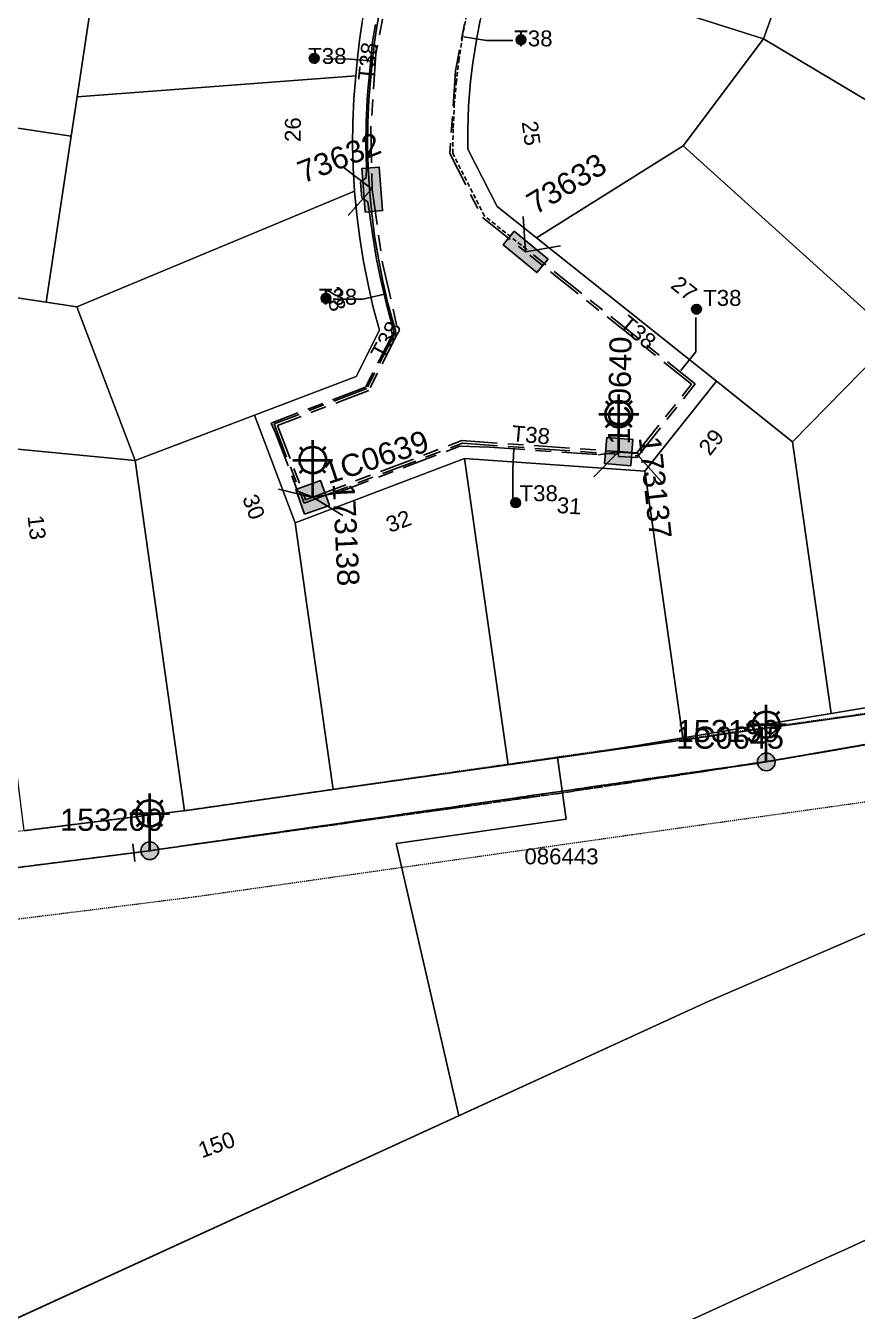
# Model space of a CAD drawing. Header units: metres. Extents: x 300268 to 302887, y 6172399 to 6173904.
# Drawn here: x 301099.6 to 301193.7, y 6173264.3 to 6173409.7 of the extents above; entities that cross this region are included whole.
import ezdxf
from ezdxf.enums import TextEntityAlignment as Align

# ---------------------------------------------------------------- set-up
doc = ezdxf.new("R2010")
doc.units = ezdxf.units.M
for name, pattern in [('Cable Exist OH', [1, 1, 0]), ('Cable Exist UG', [8.2, 4, -1.2, 1.8, -1.2]), ('DASHED', [0.75, 0.5, -0.25]), ('HIDDEN', [0.375, 0.25, -0.125]), ('HIDDEN2', [0.1875, 0.125, -0.0625])]:
    doc.linetypes.add(name, pattern=pattern)
doc.layers.get('0').update_dxf_attribs({"color": 6})
for name, color, linetype, lineweight in [('Cadastre Land Parcels_SP_EXT', 9, 'Continuous', 5), ('Cadastre Other Property_SP_EXT', 9, 'HIDDEN', 5), ('Cadastre Roads_SP_EXT', 9, 'Continuous', 5)]:
    doc.layers.add(name, color=color, linetype=linetype, lineweight=lineweight)
for name, color, linetype in [('Duct_SP_EXT', 7, 'Continuous'), ('Equip_LV_NEW', 2, 'Continuous'), ('Equip_SP_SL_EXT', 7, 'Continuous'), ('Mains_HV_EXT', 7, 'Continuous'), ('Mains_LV_EXT', 7, 'Continuous'), ('Mains_SL_EXT', 7, 'Continuous'), ('Mains_TR_EXT', 7, 'Continuous'), ('OH_Details_SP_MISC', 7, 'Continuous'), ('SupportsOH_SP_TR_HV_LV_SL_EXT', 7, 'Continuous'), ('SupportsUG_SP_LV_EXT', 7, 'Continuous'), ('SupportsUG_SP_LV_SL_EXT', 7, 'Continuous'), ('Trench_SP_EXT', 7, 'Continuous')]:
    doc.layers.add(name, color=color, linetype=linetype)
doc.layers.add('UNKNOWN_FEATURES', color=1, linetype='DASHED', plot=False)
doc.styles.add('COLUMN_LABEL', font='arial.ttf')
doc.styles.add('iecARIAL', font='arial.ttf', dxfattribs={"height": 2})
doc.styles.add('POLE_LABEL', font='arial.ttf')
doc.styles.get("Standard").update_dxf_attribs({"font": 'arial.ttf'})

# ---------------------------------------------------------------- blocks, each defined once
blk = doc.blocks.new('COLUMN_EXT')
blk.add_hatch(color=256).paths.add_polyline_path([(-1.49, 1.48), (-1.49, -1.49), (1.48, -1.49), (1.48, 1.48)])
blk.add_lwpolyline([(-1.49, -1.49), (1.48, -1.49), (1.48, 1.48), (-1.49, 1.48)], close=True)
for tag, height, style, flags, p in [('ASSET_NUM', 2.5, 'COLUMN_LABEL', 8, (2, 2)), ('STRUCTURE_PLANT_NUMBER', 0.2, 'POLE_LABEL', 9, (1.81, 0.03)), ('STREET_CODE', 0.2, 'COLUMN_LABEL', 9, (1.81, -0.2))]:
    blk.add_attdef(tag, text='', height=height, dxfattribs=dict(style=style, flags=flags)).set_placement(p, align=Align.MIDDLE_LEFT)
at = {"flags": 9}
for tag, p in [('COLUMN_TYPE', (1.81, -0.4)), ('OWNED_BY', (1.81, -0.6)), ('STATE', (1.81, -0.8)), ('USAGE', (1.81, -1)), ('LEGEND', (1.81, -1.2)), ('LOCATION', (1.81, -1.4)), ('STREETNAME', (1.81, -1.6)), ('SUBURB', (1.81, -1.8)), ('NOTES', (1.81, -2))]:
    blk.add_attdef(tag, text='', height=0.2, dxfattribs=at).set_placement(p, align=Align.MIDDLE_LEFT)
at = {"flags": 1}
blk.add_attdef('Z', (1.81, -2.35), '', height=0.2, dxfattribs=at)
blk = doc.blocks.new('PILLAR_EXT')
blk.add_hatch(color=256).paths.add_polyline_path([(-2.475, 0.99), (-2.475, -0.99), (2.475, -0.99), (2.475, 0.99)])
blk.add_lwpolyline([(-2.475, -0.99), (2.475, -0.99), (2.475, 0.99), (-2.475, 0.99)], close=True)
at = {"style": 'iecARIAL', "flags": 8}
blk.add_attdef('ASSET_NUM', (1.5, 3.5), '', height=2.5, dxfattribs=at)
for tag, p, flags in [('OWNED_BY', (0, -0.2), 9), ('STATE', (0, -0.4), 9), ('SUPPORT_TYPE', (0, -0.6), 9), ('USAGE', (0, -0.8), 9), ('LEGEND', (0, -1), 9), ('LOCATION', (0, -1.2), 9), ('NOTES', (0, -1.4), 9), ('PARENT', (0, -1.6), 9), ('STREETNAME', (0, -1.8), 9), ('SUBURB', (0, -2), 1)]:
    blk.add_attdef(tag, p, '', height=0.2, dxfattribs=dict(flags=flags))
blk = doc.blocks.new('SL_LANTERN_EXT')
at = {"lineweight": 40}
for p, q in [((0, 1.97), (0, 6.47)), ((-1.46, 5.68), (-1.06, 5.28)), ((1.46, 5.68), (1.06, 5.28)), ((-2.25, 4.22), (2.25, 4.22)), ((-1.46, 2.76), (-1.06, 3.16)), ((1.46, 2.76), (1.06, 3.16)), ((0, 0), (0, 2.72))]:
    blk.add_line(p, q, dxfattribs=at)
blk.add_circle((0, 4.22), 1.5, dxfattribs=at)
at = {"style": 'iecARIAL', "flags": 8}
blk.add_attdef('ASSET_NUM', (1.5, 1.5), '', height=2.5, dxfattribs=at)
for tag, p, height, flags in [('OPERATING_VOLTAGE', (0.98, -1.65), 0.2, 9), ('CONSTRUCTED_VOLTAGE', (0.98, -0.65), 0.2, 9), ('CONTROL_TYPE', (0.98, -0.85), 0.2, 9), ('LANTERN_PURPOSE', (0.98, -1.05), 0.2, 9), ('LANTERN_TYPE', (0.98, -1.25), 0.2, 9), ('NO_PHASES', (0.98, -1.45), 0.2, 9), ('LNUMBER', (2.18, -3.25), 2.5, 8), ('ORIENTATION', (0.98, -1.85), 0.2, 9), ('OWNED_BY', (0.98, -2.05), 0.2, 9), ('STATE', (0.98, -2.25), 0.2, 9), ('USAGE', (0.98, -2.45), 0.2, 9), ('CEXIST', (0.98, -2.65), 0.2, 9), ('CNEW', (0.98, -2.85), 0.2, 9), ('CNUMBER', (0.98, -3.05), 0.2, 9), ('CREMOVE', (0.98, -3.25), 0.2, 9), ('CREPLACE', (0.98, -3.45), 0.2, 9), ('LKINGHEIGHT', (0.98, -3.65), 0.2, 9), ('LBRACKET', (0.98, -3.85), 0.2, 9), ('LBRACKETVOCAB', (0.98, -4.05), 0.2, 9), ('LCATEGORY', (0.98, -4.25), 0.2, 9), ('LCHARGE1', (0.98, -4.45), 0.2, 9), ('LCHARGE1PERCENT', (0.98, -4.65), 0.2, 9), ('LCHARGE2', (0.98, -4.85), 0.2, 9), ('LCHARGE2PERCENT', (0.98, -5.05), 0.2, 9), ('LCHARGE3', (0.98, -5.25), 0.2, 9), ('LCHARGE3PERCENT', (0.98, -5.45), 0.2, 9), ('LEXIST', (0.98, -5.65), 0.2, 9), ('LLAMP', (0.98, -5.85), 0.2, 9), ('LLAMPVOCAB', (0.98, -6.05), 0.2, 9), ('LMAST', (0.98, -6.25), 0.2, 9), ('LMASTVOCAB', (0.98, -6.45), 0.2, 9), ('LNEW', (0.98, -6.65), 0.2, 9), ('LANTNUMBER', (0.98, -6.85), 0.2, 9), ('LOUTREACH', (0.98, -7.25), 0.2, 9), ('LOUTREACHVOCAB', (0.98, -7.45), 0.2, 9), ('LRATECODE', (0.98, -7.65), 0.2, 9), ('LREMOVE', (0.98, -7.85), 0.2, 9), ('LREPLACE', (0.98, -8.05), 0.2, 9), ('LTYPE', (0.98, -8.25), 0.2, 9), ('LTYPEVOCAB', (0.98, -8.45), 0.2, 9), ('LEGEND', (0.98, -8.65), 0.2, 9), ('LOCATION', (0.98, -8.85), 0.2, 9), ('STREETNAME', (0.98, -9.25), 0.2, 9), ('SUBURB', (0.98, -9.45), 0.2, 1), ('NOTES', (0.98, -9.05), 0.2, 9)]:
    blk.add_attdef(tag, p, '', height=height, dxfattribs=dict(flags=flags))
blk = doc.blocks.new('POLE_EXT')
blk.add_hatch(color=256).paths.add_polyline_path([(-1, 0, 1), (1, 0, 1)])
blk.add_lwpolyline([(-1, 0, 1), (1, 0, 1)], format="xyb", close=True)
for tag, height, flags, p in [('pNumber', 2.5, 8, (-17.84, 2.07)), ('OWNED_BY', 0.2, 9, (1.35, -0.4)), ('SPECIAL_USE', 0.2, 9, (1.35, -0.8)), ('STATE', 0.2, 9, (1.35, -1)), ('cLV', 0.2, 9, (1.35, -1.4)), ('PARENT', 0.2, 9, (1.35, -0.6)), ('USAGE', 0.2, 9, (1.35, -1.2)), ('hDepth', 0.2, 9, (1.35, -1.6)), ('hDia', 0.2, 9, (1.35, -1.8)), ('cHV', 0.2, 9, (1.35, -2)), ('LBRACKET', 0.2, 9, (1.35, -2.2)), ('LExisting', 0.2, 9, (1.35, -2.4)), ('LANTNUMBER', 0.2, 9, (1.35, -2.6)), ('LOther', 0.2, 9, (1.35, -2.8)), ('LRemove', 0.2, 9, (1.35, -3)), ('cLinedev', 0.2, 9, (1.35, -3.4)), ('pExisting', 0.2, 9, (1.35, -3.8)), ('pFooting', 0.2, 9, (1.35, -4.4)), ('LEGEND', 0.2, 9, (1.35, -3.2)), ('LOCATION', 0.2, 9, (1.35, -3.6)), ('PFNUMBER', 0.2, 9, (1.35, -4)), ('NEWPFNUMBER', 0.2, 9, (1.35, -4.2)), ('pNew', 0.2, 9, (1.35, -4.6)), ('pRelocate', 0.2, 9, (1.35, -5)), ('pRemove', 0.2, 9, (1.35, -5.2)), ('pReplace', 0.2, 9, (1.35, -5.4)), ('pStay', 0.2, 9, (1.35, -5.6)), ('pType', 0.2, 9, (1.35, -5.8)), ('cspan', 0.2, 9, (1.35, -6)), ('STREETNAME', 0.2, 9, (1.35, -6.2)), ('SUBURB', 0.2, 9, (1.35, -6.4)), ('OPERATED_BY', 0.2, 9, (1.36, -7.01)), ('NOTES', 0.2, 9, (1.35, -6.6)), ('MAINTAINED_BY', 0.2, 9, (1.36, -6.81))]:
    blk.add_attdef(tag, text='', height=height, dxfattribs=dict(flags=flags)).set_placement(p, align=Align.MIDDLE_LEFT)
at = {"style": 'POLE_LABEL'}
for tag, height, flags, p in [('ASSET_NUM', 2.5, 8, (2, 2)), ('STRUCTURE_PLANT_NUMBER', 0.2, 9, (1.35, 0.03)), ('STREET_CODE', 0.2, 9, (1.35, -0.2))]:
    blk.add_attdef(tag, text='', height=height, dxfattribs=dict(at, flags=flags)).set_placement(p, align=Align.MIDDLE_LEFT)
at = {"flags": 1}
blk.add_attdef('Z', (1.35, -7.33), '', height=0.2, dxfattribs=at)
blk = doc.blocks.new('CABLE_LARGE_EXT')
h = blk.add_hatch(color=256)
edge = h.paths.add_edge_path()
edge.add_arc((0, 0.55), 0.55, 0, 360)
blk.add_circle((0, 0.55), 0.55)
at = {"flags": 1}
blk.add_attdef('Z', (0, 0), '', height=0.2, dxfattribs=at)
at = {"flags": 9}
for tag, p in [('COND_CODE', (0, 0)), ('STATE', (0, -0.4)), ('XSECT_SIZE', (0, -0.6)), ('FB_REFERENCE', (0, -0.2)), ('NOTES', (0, -0.8))]:
    blk.add_attdef(tag, text='', height=0.2, dxfattribs=at).set_placement(p, align=Align.MIDDLE_LEFT)
blk = doc.blocks.new('LV_End Shackle_NEW')
for tag, flags, p in [('CONNECTOR_TYPE', 9, (1.5, 0)), ('CONSTRUCTED_VOLTAGE', 9, (1.5, -0.2)), ('OPERATING_VOLTAGE', 9, (1.5, -0.6)), ('ORIENTATION', 9, (1.5, -0.8)), ('OWNED_BY', 9, (1.5, -1)), ('OPERATED_BY', 9, (1.5, -1.2)), ('NO_PHASES', 9, (1.5, -0.4)), ('MAINTAINED_BY', 9, (1.5, -1.4)), ('STATE', 9, (1.5, -1.6)), ('Z', 1, (1.5, -2.2)), ('USAGE', 9, (1.5, -1.8)), ('NOTES', 9, (1.5, -2))]:
    blk.add_attdef(tag, text='', height=0.2, dxfattribs=dict(flags=flags)).set_placement(p, align=Align.MIDDLE_LEFT)
blk.add_wipeout([(-0.25, 0), (-0.25, 1.81), (0.25, 1.82), (0.25, 0)])
blk.add_line((1, 1.81), (-1, 1.81))

msp = doc.modelspace()

# ---------------------------------------------------------------- linework, layer by layer
at = {"layer": 'Cadastre Land Parcels_SP_EXT', "linetype": 'Continuous'}
for p, q in [((301159.82, 6173326.89), (301154.23, 6173326.09)), ((301160.81, 6173319.91), (301159.82, 6173326.89)), ((301154.23, 6173326.09), (301134.43, 6173323.28)), ((301134.43, 6173323.28), (301117.6, 6173320.88)), ((301117.47, 6173320.87), (301099.42, 6173318.62)), ((301117.6, 6173320.88), (301117.47, 6173320.87)), ((301141.57, 6173317.19), (301160.81, 6173319.91)), ((301148.66, 6173286.38), (301141.57, 6173317.19)), ((301141.57, 6173317.19), (301141.57, 6173317.19)), ((301095.37, 6173261.98), (301148.66, 6173286.38))]:
    msp.add_line(p, q, dxfattribs=at)
for points in [[(301188.44, 6173422.97), (301190.08, 6173427.53), (301159.32, 6173437.3), (301153.12, 6173417.76), (301183.15, 6173408.22), (301188.44, 6173422.97)], [(301136.99, 6173404.01), (301137.18, 6173406.04), (301137.42, 6173408.06), (301137.73, 6173410.07), (301138.11, 6173412.07), (301138.55, 6173414.06), (301138.78, 6173414.94), (301139.07, 6173416.03), (301109.94, 6173426.81), (301108.42, 6173421.42), (301107.6, 6173415.98), (301105.45, 6173401.64), (301136.99, 6173404.01)], [(301212.78, 6173393.44), (301213.96, 6173395.68), (301215.06, 6173397.95), (301216.08, 6173400.27), (301217.02, 6173402.61), (301217.87, 6173404.99), (301218.64, 6173407.4), (301219.47, 6173410.36), (301188.44, 6173422.97), (301183.15, 6173408.22), (301211.54, 6173391.26), (301212.78, 6173393.44)], [(301105.45, 6173401.64), (301107.6, 6173415.98), (301077.44, 6173420.5), (301074.62, 6173401.71), (301104.78, 6173397.19), (301105.45, 6173401.64)], [(301174.06, 6173396.1), (301183.15, 6173408.22), (301153.12, 6173417.76), (301152.29, 6173415.08), (301151.73, 6173413.06), (301151.09, 6173410.33), (301150.68, 6173408.27), (301150.24, 6173405.51), (301149.99, 6173403.42), (301149.77, 6173400.63), (301149.66, 6173397.83), (301149.66, 6173395.73), (301152.98, 6173389.24), (301157.46, 6173385.68), (301174.06, 6173396.1)], [(301200.59, 6173377.03), (301202.36, 6173378.89), (301204.06, 6173380.82), (301205.69, 6173382.8), (301207.26, 6173384.84), (301208.75, 6173386.93), (301210.17, 6173389.07), (301211.54, 6173391.26), (301183.15, 6173408.22), (301174.06, 6173396.1), (301198.04, 6173374.47), (301200.59, 6173377.03)], [(301136.86, 6173390.97), (301136.7, 6173393.57), (301136.63, 6173396.18), (301136.66, 6173398.79), (301136.78, 6173401.41), (301136.99, 6173404.01), (301105.45, 6173401.64), (301104.78, 6173397.19), (301101.97, 6173378.4), (301105.43, 6173377.88), (301136.86, 6173390.97)], [(301104.78, 6173397.19), (301074.62, 6173401.71), (301071.81, 6173382.92), (301101.97, 6173378.4), (301104.78, 6173397.19)], [(301198.04, 6173374.47), (301174.06, 6173396.1), (301157.46, 6173385.68), (301177.8, 6173369.49), (301186.41, 6173362.63), (301198.04, 6173374.47)], [(301125.53, 6173365.63), (301137.04, 6173369.99), (301139.67, 6173375.25), (301138.98, 6173377.83), (301138.38, 6173380.42), (301137.87, 6173383.03), (301137.45, 6173385.66), (301137.11, 6173388.31), (301136.86, 6173390.97), (301105.43, 6173377.88), (301112.02, 6173360.5), (301125.53, 6173365.63)], [(301105.43, 6173377.88), (301101.97, 6173378.4), (301071.81, 6173382.92), (301070.87, 6173376.67), (301081.49, 6173363.42), (301093.99, 6173362.23), (301112.02, 6173360.5), (301105.43, 6173377.88)], [(301198.67, 6173333.2), (301211.55, 6173366.24), (301200.59, 6173377.03), (301198.04, 6173374.47), (301186.41, 6173362.63), (301190.78, 6173331.9), (301198.67, 6173333.2)], [(301190.78, 6173331.9), (301186.41, 6173362.63), (301177.8, 6173369.49), (301169.71, 6173359.31), (301174, 6173329.12), (301190.78, 6173331.9)], [(301134.43, 6173323.28), (301130.14, 6173353.47), (301125.53, 6173365.63), (301112.02, 6173360.5), (301117.6, 6173320.88), (301134.43, 6173323.28)], [(301117.47, 6173320.87), (301117.6, 6173320.88), (301112.02, 6173360.5), (301093.99, 6173362.23), (301095.63, 6173349.01), (301099.42, 6173318.62), (301117.47, 6173320.87)], [(301154.23, 6173326.09), (301149.3, 6173360.74), (301130.14, 6173353.47), (301134.43, 6173323.28), (301154.23, 6173326.09)], [(301164.85, 6173327.6), (301174, 6173329.12), (301169.71, 6173359.31), (301149.3, 6173360.74), (301154.23, 6173326.09), (301164.85, 6173327.6)], [(301176.87, 6173299.3), (301202.89, 6173310.52), (301237.23, 6173325.31), (301260.91, 6173335.51), (301259.63, 6173341.02), (301164.85, 6173327.6), (301159.82, 6173326.89), (301160.81, 6173319.91), (301141.57, 6173317.19), (301148.66, 6173286.38), (301176.87, 6173299.3)]]:
    msp.add_lwpolyline(points, close=True, dxfattribs=at)
for points in [[(301198.67, 6173333.2), (301190.78, 6173331.9), (301174, 6173329.12), (301164.85, 6173327.6), (301280.59, 6173343.99)], [(301194.75, 6173272.32), (301192.63, 6173271.37), (301190.51, 6173270.4), (301041, 6173201.94), (301059.71, 6173161.02), (301091.88, 6173120.74), (301100.2, 6173102.54), (301109.82, 6173057.45), (301148.31, 6172967.37), (301166.66, 6172981.48), (301185.71, 6172996.12), (301196.62, 6173004.5)]]:
    msp.add_lwpolyline(points, dxfattribs=at)
at = {"layer": 'Cadastre Other Property_SP_EXT', "linetype": 'HIDDEN2'}
for p, q in [((301259.71, 6173341.03), (301167.94, 6173328.11)), ((301167.94, 6173328.11), (301117.6, 6173320.88)), ((301168.22, 6173318.18), (301246.06, 6173329.12)), ((301118.89, 6173311.17), (301168.22, 6173318.18)), ((301080.16, 6173306.3), (301118.89, 6173311.17))]:
    msp.add_line(p, q, dxfattribs=at)
at = {"layer": 'Cadastre Roads_SP_EXT', "linetype": 'Continuous'}
for points in [[(301137.73, 6173410.07), (301137.42, 6173408.06), (301137.18, 6173406.04), (301136.99, 6173404.01), (301136.78, 6173401.41), (301136.66, 6173398.79), (301136.63, 6173396.18), (301136.7, 6173393.57), (301136.86, 6173390.97), (301137.11, 6173388.31), (301137.45, 6173385.66), (301137.87, 6173383.03), (301138.38, 6173380.42), (301138.98, 6173377.83), (301139.67, 6173375.25), (301137.04, 6173369.99), (301125.53, 6173365.63), (301130.14, 6173353.47), (301149.3, 6173360.74), (301169.71, 6173359.31), (301177.8, 6173369.49), (301157.46, 6173385.68), (301152.98, 6173389.24), (301149.66, 6173395.73), (301149.66, 6173397.83), (301149.77, 6173400.63), (301149.99, 6173403.42), (301150.24, 6173405.51), (301150.68, 6173408.27), (301151.09, 6173410.33)], [(301202.89, 6173310.52), (301176.87, 6173299.3), (301085.34, 6173257.39)], [(301041, 6173201.94), (301190.51, 6173270.4), (301192.63, 6173271.37), (301194.75, 6173272.32)]]:
    msp.add_lwpolyline(points, dxfattribs=at)
at = {"layer": 'Duct_SP_EXT'}
for p, q in [((301166.74, 6173361.45), (301166.72, 6173361.21)), ((301168.95, 6173361.31), (301166.74, 6173361.45)), ((301168.95, 6173361.31), (301168.94, 6173361.07)), ((301166.71, 6173360.97), (301166.72, 6173361.21)), ((301168.92, 6173360.83), (301166.71, 6173360.97)), ((301168.92, 6173360.83), (301168.94, 6173361.07))]:
    msp.add_line(p, q, dxfattribs=at)
for points in [[(301154.76, 6173408.04), (301151.8, 6173408.03), (301149.22, 6173408.42)], [(301133.42, 6173405.94), (301136.39, 6173405.9), (301138.69, 6173405.72)], [(301134.42, 6173378.75), (301137.78, 6173378.75), (301140.23, 6173379.32)], [(301175.49, 6173376.67), (301175.48, 6173372.81), (301173.78, 6173370.67)], [(301154.75, 6173356.29), (301154.75, 6173359.52), (301154.9, 6173361.83)]]:
    msp.add_lwpolyline(points, dxfattribs=at)
at = {"layer": 'Mains_LV_EXT', "linetype": 'Cable Exist UG'}
for points in [[(301157.42, 6173437.9), (301150.27, 6173415.02), (301148.27, 6173404.6), (301147.65, 6173395.25), (301151.32, 6173387.98), (301156.21, 6173384.11)], [(301140.99, 6173415.55), (301139.28, 6173406.52), (301138.7, 6173398.17), (301138.85, 6173391.16)], [(301138.85, 6173391.16), (301140.05, 6173382.68), (301141.81, 6173375.01), (301138.46, 6173368.42), (301128.14, 6173364.47), (301131.32, 6173356.06), (301132.12, 6173356.34)], [(301166.76, 6173361.52), (301168.8, 6173361.38), (301174.99, 6173369.14), (301156.21, 6173384.11)], [(301132.12, 6173356.34), (301149.01, 6173362.76), (301166.76, 6173361.52)]]:
    msp.add_lwpolyline(points, dxfattribs=at)
at = {"layer": 'Mains_LV_EXT', "linetype": 'Cable Exist OH'}
msp.add_lwpolyline([(301062.5, 6173309.86), (301113.68, 6173316.36)], dxfattribs=at)
at = {"layer": 'Mains_SL_EXT', "linetype": 'Cable Exist UG'}
for points in [[(301139.21, 6173409.85), (301138.9, 6173407.88), (301138.69, 6173405.91), (301138.5, 6173403.89), (301138.37, 6173402.31), (301138.37, 6173402.31), (301138.29, 6173401.33), (301138.17, 6173398.77), (301138.13, 6173396.2), (301138.21, 6173393.62), (301138.18, 6173392.49), (301137.53, 6173391.99), (301137.69, 6173390.24), (301138.36, 6173389.78), (301138.36, 6173389.78), (301138.92, 6173385.87), (301139.35, 6173383.3), (301139.86, 6173380.74), (301140.46, 6173378.21), (301141.29, 6173375.08), (301138.11, 6173368.81), (301127.44, 6173364.73), (301127.93, 6173363.64), (301127.93, 6173363.64), (301130.41, 6173357.05), (301132.12, 6173356.34)], [(301132.12, 6173356.34), (301134.7, 6173356.77), (301134.7, 6173356.77), (301148.78, 6173362.13), (301152.13, 6173362.01), (301152.13, 6173362.01), (301164.45, 6173361.16), (301166.76, 6173361.52)]]:
    msp.add_lwpolyline(points, dxfattribs=at)
at = {"layer": 'Mains_SL_EXT', "linetype": 'Cable Exist OH'}
msp.add_lwpolyline([(301183.45, 6173326.4), (301262.19, 6173340.02)], dxfattribs=at)
at = {"layer": 'Mains_TR_EXT', "linetype": 'Cable Exist OH'}
msp.add_lwpolyline([(301629.74, 6173393.69), (301593.39, 6173388.04), (301489.64, 6173372.16), (301384.47, 6173357.64), (301262.19, 6173340.02), (301183.45, 6173326.44), (301113.68, 6173316.36), (301062.5, 6173309.86), (301010.14, 6173303.47), (300958.62, 6173297.12), (300907.32, 6173290.67), (300876.42, 6173261.87), (300824.69, 6173240.19), (300769.94, 6173216.6), (300716.03, 6173192.8), (300646.2, 6173148.05), (300608.39, 6173122.99), (300572.55, 6173086.91)], dxfattribs=at)
at = {"layer": 'Trench_SP_EXT', "linetype": 'Cable Exist UG'}
for points in [[(301140.72, 6173415.67), (301140.68, 6173415.57), (301140.42, 6173414.53), (301140.2, 6173413.68), (301139.77, 6173411.75), (301139.41, 6173409.8), (301139.1, 6173407.85), (301138.87, 6173405.89), (301138.69, 6173403.9), (301138.48, 6173401.32), (301138.36, 6173398.76), (301138.33, 6173396.2), (301138.4, 6173393.64), (301138.55, 6173391.16)], [(301138.85, 6173391.21), (301135.31, 6173393.9)], [(301138.55, 6173391.16), (301138.55, 6173391.09), (301138.8, 6173388.49), (301139.13, 6173385.91), (301139.55, 6173383.34), (301140.05, 6173380.79), (301140.64, 6173378.25), (301141.51, 6173375.07), (301138.25, 6173368.65), (301127.76, 6173364.64), (301131.15, 6173355.66), (301132.37, 6173356.12)], [(301138.79, 6173391.22), (301135.69, 6173387.73)], [(301156.21, 6173384.11), (301155.92, 6173388.64)], [(301156.21, 6173384.11), (301160.56, 6173384.86)], [(301168.63, 6173361.05), (301168.99, 6173361.06), (301175.41, 6173369.19), (301156.4, 6173384.34), (301156.32, 6173384.4)], [(301132.37, 6173356.12), (301149.06, 6173362.45), (301166.72, 6173361.21)], [(301166.76, 6173361.52), (301163.58, 6173358.3)], [(301168.94, 6173361.07), (301171.85, 6173357.82)], [(301132.13, 6173356.33), (301127.17, 6173357.5)], [(301132.12, 6173356.34), (301136.04, 6173353.98)]]:
    msp.add_lwpolyline(points, dxfattribs=at)
at = {"layer": 'UNKNOWN_FEATURES'}
msp.add_lwpolyline([(301156.32, 6173384.4), (301151.56, 6173388.16), (301147.97, 6173395.28), (301148.02, 6173398.16), (301148.14, 6173400.68), (301148.36, 6173403.21), (301148.66, 6173405.73), (301149.02, 6173408.24), (301149.51, 6173410.76), (301150.09, 6173413.31), (301150.76, 6173415.79), (301151.5, 6173418.19), (301157.7, 6173437.8)], dxfattribs=at)

# ---------------------------------------------------------------- block references
at = {"layer": 'Duct_SP_EXT'}
for p in [(301155.69, 6173407.55), (301132.29, 6173405.46), (301133.63, 6173378.31), (301175.55, 6173377.07), (301155.1, 6173355.17)]:
    msp.add_blockref('CABLE_LARGE_EXT', p, dxfattribs=at)
at = {"layer": 'Equip_SP_SL_EXT'}
ref = msp.add_blockref('SL_LANTERN_EXT', (301166.76, 6173361.52), dxfattribs=at)
ref.add_attrib('ASSET_NUM', '173137', dxfattribs={"layer": '0', "height": 2.5, "rotation": 276.3295, "style": 'iecARIAL'}).set_placement((301168.26, 6173363.02), align=Align.BOTTOM_LEFT)
ref = msp.add_blockref('SL_LANTERN_EXT', (301132.12, 6173356.34), dxfattribs=at)
ref.add_attrib('ASSET_NUM', '173138', dxfattribs={"layer": '0', "height": 2.5, "rotation": 272.8046, "style": 'iecARIAL'}).set_placement((301133.62, 6173357.84), align=Align.BOTTOM_LEFT)
ref = msp.add_blockref('SL_LANTERN_EXT', (301183.45, 6173326.4), dxfattribs=at)
ref.add_attrib('ASSET_NUM', '153199', dxfattribs={"layer": '0', "height": 2.5, "style": 'iecARIAL'}).set_placement((301184.95, 6173327.9), align=Align.BOTTOM_RIGHT)
at = {"layer": 'SupportsOH_SP_TR_HV_LV_SL_EXT'}
ref = msp.add_blockref('POLE_EXT', (301183.45, 6173326.4), dxfattribs=at)
ref.add_attrib('ASSET_NUM', '1C0645', dxfattribs={"layer": '0', "height": 2.5, "style": 'POLE_LABEL'}).set_placement((301185.45, 6173327.15), align=Align.BOTTOM_RIGHT)
at = {"layer": 'SupportsUG_SP_LV_EXT'}
ref = msp.add_blockref('PILLAR_EXT', (301138.85, 6173391.16), dxfattribs=dict(at, rotation=274.5333335668601))
ref.add_attrib('ASSET_NUM', '73632', dxfattribs={"layer": '0', "height": 2.5, "rotation": 21.322, "style": 'iecARIAL'}).set_placement((301140.35, 6173394.66), align=Align.BOTTOM_RIGHT)
ref = msp.add_blockref('PILLAR_EXT', (301156.21, 6173384.11), dxfattribs=dict(at, rotation=140.4506672274396))
ref.add_attrib('ASSET_NUM', '73633', dxfattribs={"layer": '0', "height": 2.5, "rotation": 31.1041, "style": 'iecARIAL'}).set_placement((301157.71, 6173387.61), align=Align.BOTTOM_LEFT)
at = {"layer": 'SupportsUG_SP_LV_SL_EXT'}
ref = msp.add_blockref('COLUMN_EXT', (301166.76, 6173361.52), dxfattribs=dict(at, rotation=354.9561706319953))
ref.add_attrib('ASSET_NUM', '1C0640', dxfattribs={"layer": '0', "height": 2.5, "rotation": 89.0346, "style": 'COLUMN_LABEL'}).set_placement((301168.76, 6173362.27), align=Align.BOTTOM_LEFT)
ref = msp.add_blockref('COLUMN_EXT', (301132.12, 6173356.34), dxfattribs=dict(at, rotation=19.46183014427942))
ref.add_attrib('ASSET_NUM', '1C0639', dxfattribs={"layer": '0', "height": 2.5, "rotation": 18.2927, "style": 'COLUMN_LABEL'}).set_placement((301134.12, 6173357.09), align=Align.BOTTOM_LEFT)

# ---------------------------------------------------------------- texts
at = {"layer": 'Cadastre Land Parcels_SP_EXT'}
for s, rotation, p in [('26', 89.46, (301130.76, 6173396.53)), ('25', 277.6, (301155.77, 6173398.8)), ('28', 285.2151, (301133.46, 6173379.92)), ('27', 321.6, (301172.5, 6173380.13)), ('29', 51.72, (301177.06, 6173360.94)), ('30', 290.5, (301124.12, 6173356.26)), ('31', 356.1, (301159.69, 6173354.58)), ('13', 276.4, (301099.85, 6173354.22)), ('32', 20.58, (301140.84, 6173352.3)), ('150', 19.6718, (301119.57, 6173281.55))]:
    msp.add_text(s, height=1.8, rotation=rotation, dxfattribs=at).set_placement(p)
at = {"layer": 'Cadastre Other Property_SP_EXT'}
msp.add_text('086443', height=1.8, dxfattribs=at).set_placement((301156.08, 6173314.82))
at = {"layer": 'Duct_SP_EXT'}
for p in [(301154.93, 6173407.36), (301131.61, 6173405.37), (301132.82, 6173378.13), (301176.31, 6173378), (301155.53, 6173355.9)]:
    msp.add_text('T38', height=1.8, dxfattribs=at).set_placement(p)
at = {"layer": 'Mains_LV_EXT'}
for rotation, p in [(84.1812, (301139.01, 6173403.41)), (61.724, (301140.18, 6173371.8)), (320.4407, (301166.69, 6173375.69)), (354.9282, (301154.57, 6173362.7))]:
    msp.add_text('T38', height=1.8, rotation=rotation, dxfattribs=at).set_placement(p)

# ---------------------------------------------------------------- next in the draw order: block references
at = {"layer": 'Equip_LV_NEW', "rotation": 97.24302769453064}
msp.add_blockref('LV_End Shackle_NEW', (301113.68, 6173316.36), dxfattribs=at)

# ---------------------------------------------------------------- next in the draw order: linework, layer by layer
at = {"layer": 'Cadastre Other Property_SP_EXT', "linetype": 'HIDDEN2'}
msp.add_line((301117.6, 6173320.88), (301079.65, 6173316.16), dxfattribs=at)
at = {"layer": 'Mains_HV_EXT', "linetype": 'Cable Exist OH'}
msp.add_lwpolyline([(301489.64, 6173372.16), (301459.07, 6173367.85), (301402.29, 6173360.04), (301384.47, 6173357.64), (301262.19, 6173340.02), (301241.68, 6173336.71), (301183.45, 6173326.4), (301160.02, 6173322.85), (301113.68, 6173316.36), (301062.5, 6173309.86)], dxfattribs=at)
at = {"layer": 'Mains_SL_EXT', "linetype": 'Cable Exist OH'}
for points in [[(301113.68, 6173316.36), (301183.45, 6173326.4)], [(301062.5, 6173309.86), (301113.68, 6173316.36)]]:
    msp.add_lwpolyline(points, dxfattribs=at)
at = {"layer": 'OH_Details_SP_MISC', "color": 7, "linetype": 'Continuous', "flags": 128}
msp.add_lwpolyline([(300907.32, 6173290.67), (300958.62, 6173297.12), (301016.36, 6173304.23), (301062.5, 6173309.86), (301113.68, 6173316.36)], dxfattribs=at)

# ---------------------------------------------------------------- next in the draw order: block references
at = {"layer": 'Equip_SP_SL_EXT'}
ref = msp.add_blockref('SL_LANTERN_EXT', (301113.68, 6173316.36), dxfattribs=at)
ref.add_attrib('ASSET_NUM', '153200', dxfattribs={"layer": '0', "height": 2.5, "style": 'iecARIAL'}).set_placement((301115.18, 6173317.86), align=Align.BOTTOM_RIGHT)
at = {"layer": 'SupportsOH_SP_TR_HV_LV_SL_EXT'}
msp.add_blockref('POLE_EXT', (301113.68, 6173316.36), dxfattribs=at)

doc.saveas('drawing.dxf')
